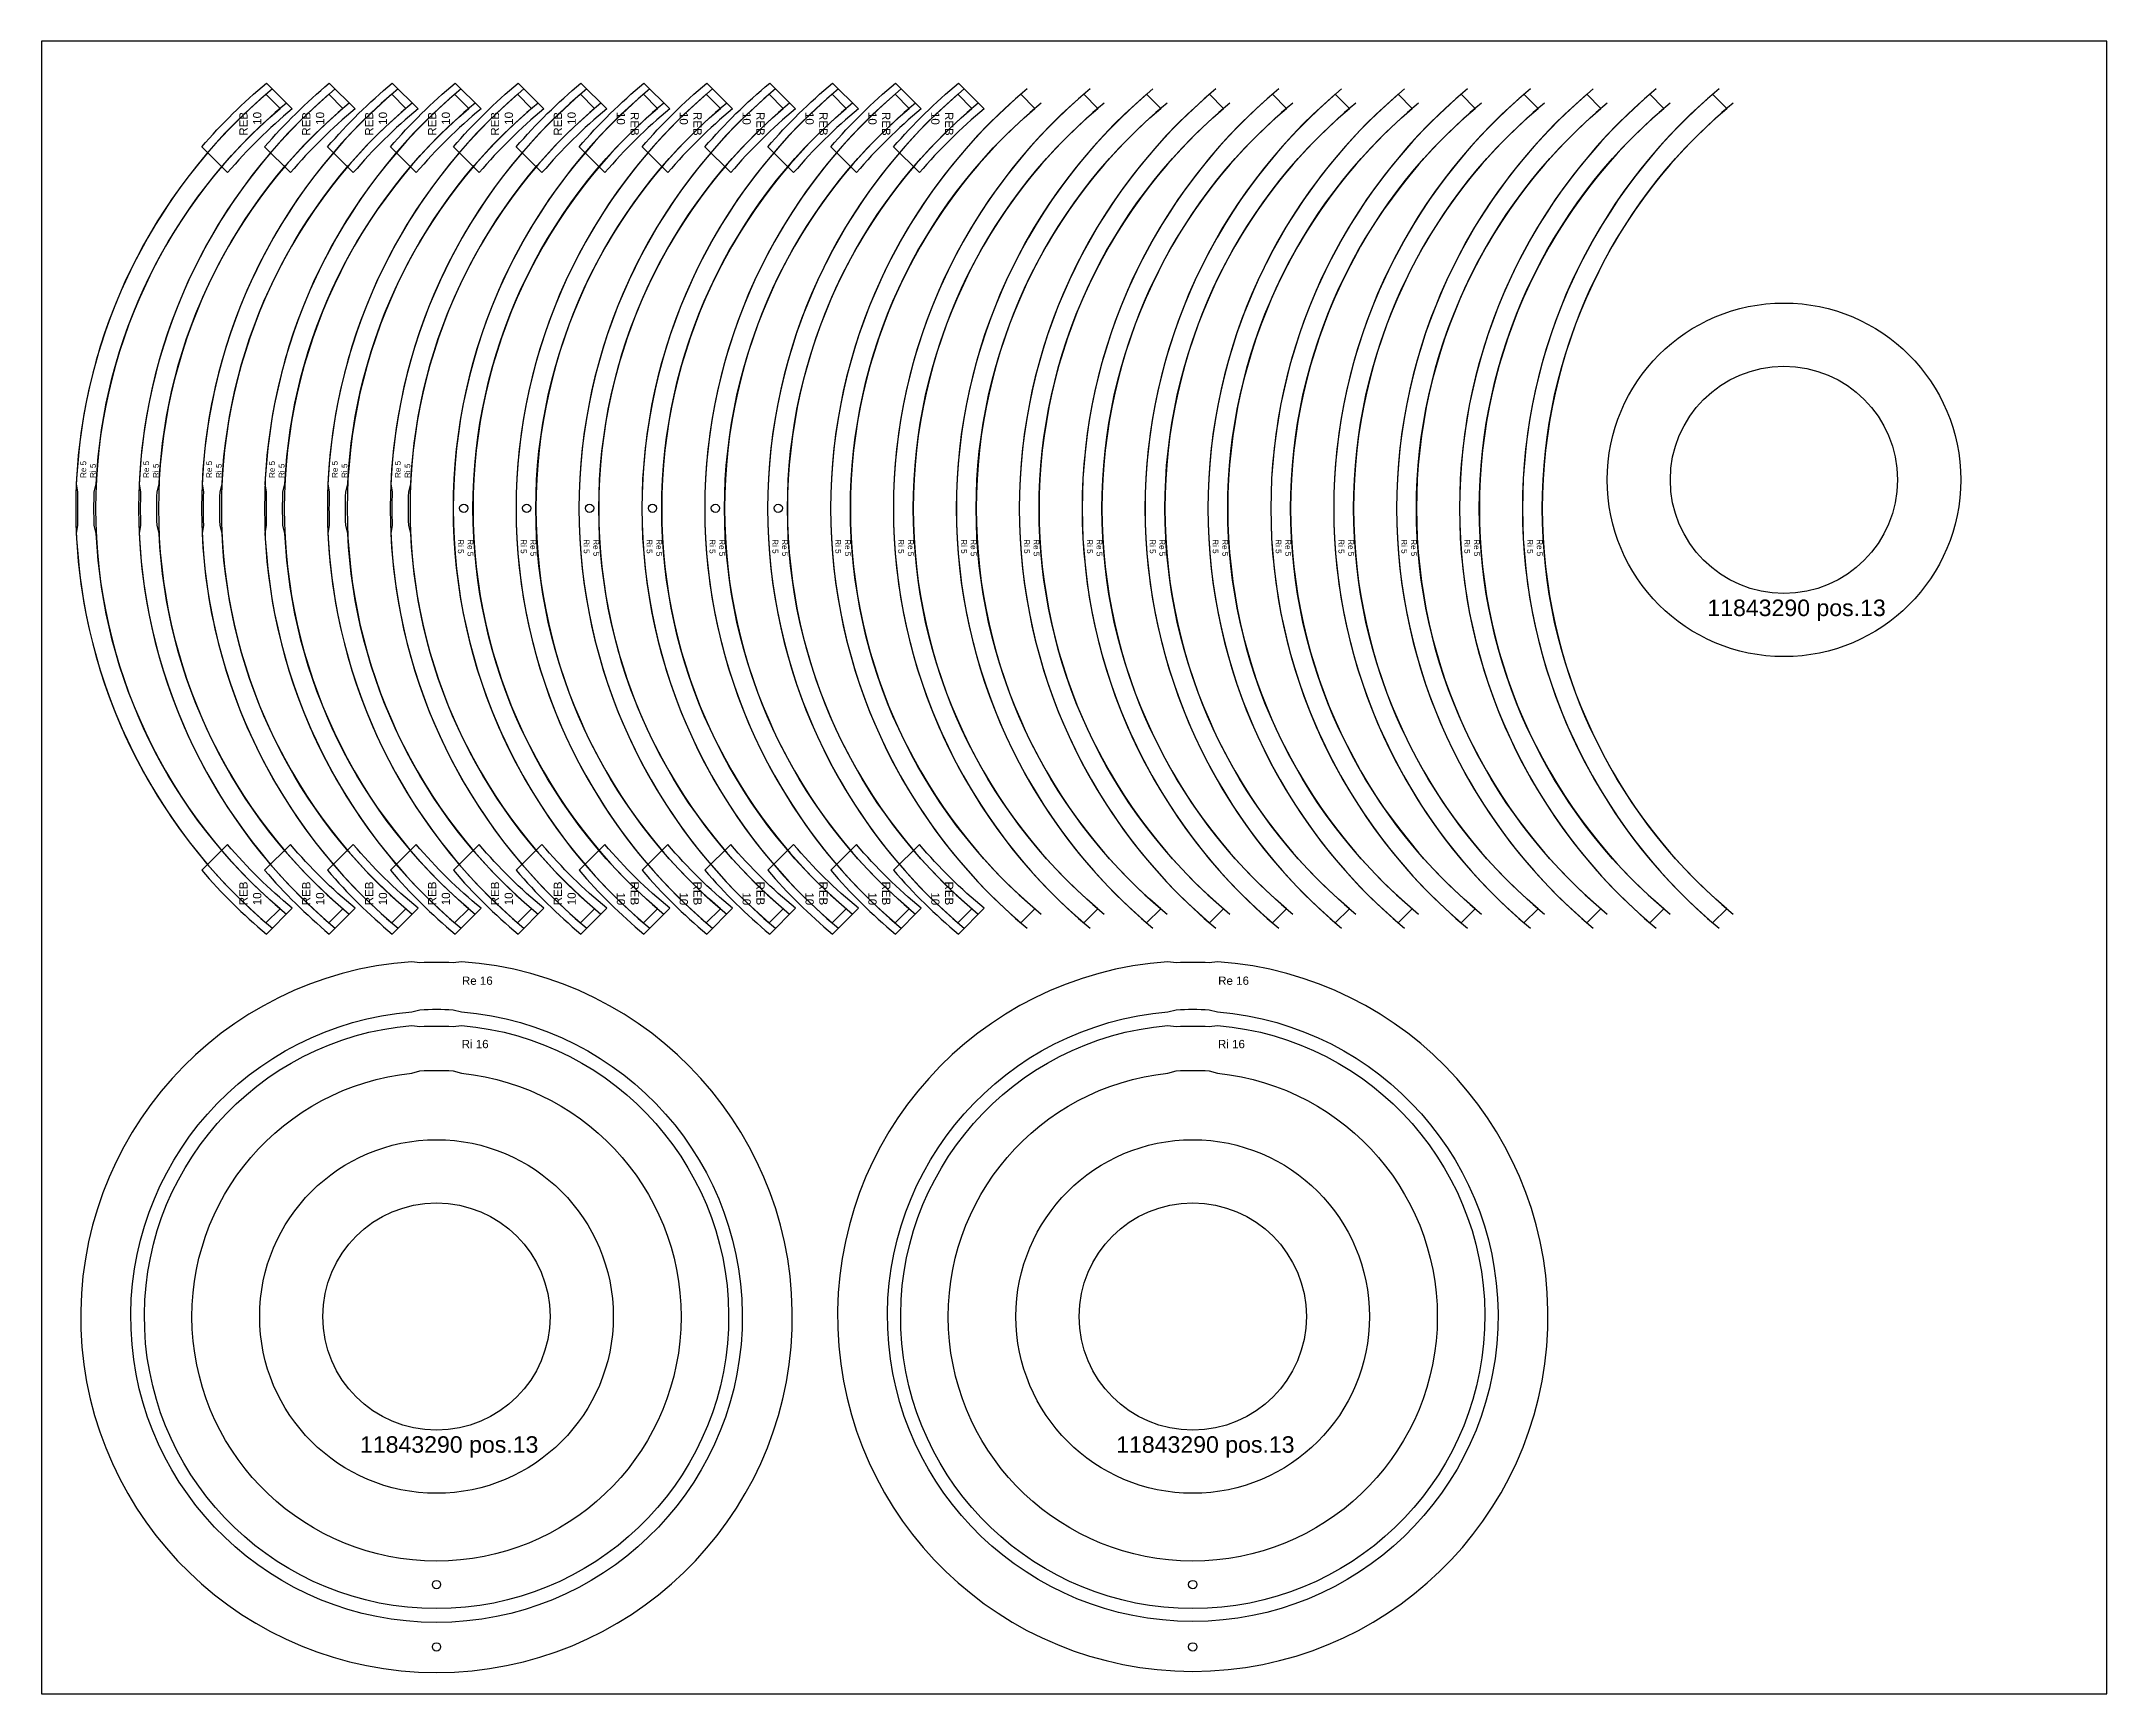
# Model space of a CAD drawing. Header units: millimetres. Extents: x 65761 to 68261, y 492353 to 494353.
import ezdxf

# ---------------------------------------------------------------- set-up
doc = ezdxf.new("R2010")
doc.units = ezdxf.units.MM
for name, color, linetype in [('11843290', 7, 'Continuous'), ('13482606', 7, 'Continuous'), ('14029213', 7, 'Continuous'), ('14166381', 7, 'Continuous'), ('Rebaixo', 6, 'Continuous'), ('Texto', 3, 'Continuous')]:
    doc.layers.add(name, color=color, linetype=linetype)
doc.styles.get("Standard").update_dxf_attribs({"font": 'arial.ttf'})

msp = doc.modelspace()

# ---------------------------------------------------------------- linework, layer by layer
msp.add_lwpolyline([(65760.8, 492352.7), (68260.8, 492352.7), (68260.8, 494352.7), (65760.8, 494352.7)], close=True)
at = {"color": 4}
for centre, radius, start, end in [((66463.5, 493787.1), 661, 129.7923, 230.2077), ((66463.5, 493787.1), 637, 129.5952, 230.4048), ((66539.6, 493787.1), 661, 129.7923, 230.2077), ((66539.6, 493787.1), 637, 129.5952, 230.4048), ((66615.7, 493787.1), 661, 129.7923, 230.2077), ((66615.7, 493787.1), 637, 129.5952, 230.4048), ((66691.9, 493787.1), 661, 129.7923, 230.2077), ((66691.9, 493787.1), 637, 129.5952, 230.4048), ((66768, 493787.1), 661, 129.7923, 230.2077), ((66768, 493787.1), 637, 129.5952, 230.4048), ((66844.1, 493787.1), 661, 129.7923, 230.2077), ((66844.1, 493787.1), 637, 129.5952, 230.4048), ((66920.3, 493787.1), 661, 129.7923, 230.2077), ((66920.3, 493787.1), 637, 129.5952, 230.4048), ((66996.4, 493787.1), 661, 129.7923, 230.2077), ((66996.4, 493787.1), 637, 129.5952, 230.4048), ((67072.5, 493787.1), 661, 129.7923, 230.2077), ((67072.5, 493787.1), 637, 129.5952, 230.4048), ((67148.7, 493787.1), 661, 129.7923, 230.2077), ((67148.7, 493787.1), 637, 129.5952, 230.4048), ((67224.8, 493787.1), 661, 129.7923, 230.2077), ((67224.8, 493787.1), 637, 129.5952, 230.4048), ((67300.9, 493787.1), 661, 129.7923, 230.2077), ((67300.9, 493787.1), 637, 129.5952, 230.4048), ((67377.1, 493787.1), 661, 129.7923, 230.2077), ((67377.1, 493787.1), 637, 129.5952, 230.4048), ((67453.2, 493787.1), 661, 129.7923, 230.2077), ((67453.2, 493787.1), 637, 129.5952, 230.4048), ((67529.4, 493787.1), 661, 129.7923, 230.2077), ((67529.4, 493787.1), 637, 129.5952, 230.4048), ((67605.5, 493787.1), 661, 129.7923, 230.2077), ((67605.5, 493787.1), 637, 129.5952, 230.4048), ((67681.6, 493787.1), 661, 129.7923, 230.2077), ((67681.6, 493787.1), 637, 129.5952, 230.4048), ((67757.8, 493787.1), 661, 129.7923, 230.2077), ((67757.8, 493787.1), 637, 129.5952, 230.4048), ((67833.9, 493787.1), 661, 129.7923, 230.2077), ((67833.9, 493787.1), 637, 129.5952, 230.4048), ((67910, 493787.1), 661, 129.7923, 230.2077), ((67910, 493787.1), 637, 129.5952, 230.4048), ((67986.2, 493787.1), 661, 129.7923, 230.2077), ((67986.2, 493787.1), 637, 129.5952, 230.4048), ((68062.3, 493787.1), 661, 129.7923, 230.2077), ((68062.3, 493787.1), 637, 129.5952, 230.4048), ((68138.4, 493787.1), 661, 129.7923, 230.2077), ((68138.4, 493787.1), 637, 129.5952, 230.4048), ((68214.6, 493787.1), 661, 129.7923, 230.2077), ((68214.6, 493787.1), 637, 129.5952, 230.4048)]:
    msp.add_arc(centre, radius, start, end, dxfattribs=at)
at = {"layer": '11843290', "color": 32}
for centre, radius in [((67870.1, 493821.9), 214), ((67870.1, 493821.9), 137.5), ((66239.1, 492809.2), 214), ((67154.5, 492809.2), 214), ((66239.1, 492809.2), 137.5), ((67154.5, 492809.2), 137.5)]:
    msp.add_circle(centre, radius, dxfattribs=at)
at = {"layer": '13482606'}
for points in [[(66209.1, 493161.5), (66219.1, 493160.2, -0.028513), (66259.2, 493160.2), (66269.2, 493161.5, -23.490763)], [(67124.5, 493161.5), (67134.5, 493160.2, -0.028513), (67174.5, 493160.2), (67184.6, 493161.5, -23.490763)], [(66209.1, 493103.6), (66219.1, 493106.5, -0.033652), (66259.2, 493106.5), (66269.2, 493103.6, -19.649107)], [(67124.5, 493103.6), (67134.5, 493106.5, -0.033652), (67174.5, 493106.5), (67184.6, 493103.6, -19.649107)]]:
    msp.add_lwpolyline(points, format="xyb", close=True, dxfattribs=at)
for centre in [(66239.1, 492484.8), (67154.5, 492484.8)]:
    msp.add_circle(centre, 5, dxfattribs=at)
at = {"layer": '14029213', "color": 4}
for points in [[(66032.7, 494288.6, 0.206784), (65803.1, 493817.2), (65804.7, 493807.1, 0.015201), (65804.7, 493767.1), (65803.1, 493757.1, 0.206784), (66032.7, 493285.7), (66049.8, 493302.7, -0.207082), (65827.2, 493757.1), (65824.8, 493767.1, -0.015678), (65824.8, 493807.1), (65827.2, 493817.2, -0.207082), (66049.8, 494271.5)], [(66108.9, 494288.6, 0.206784), (65879.3, 493817.2), (65880.9, 493807.1, 0.015201), (65880.9, 493767.1), (65879.3, 493757.1, 0.206784), (66108.9, 493285.7), (66125.9, 493302.7, -0.207082), (65903.3, 493757.1), (65900.9, 493767.1, -0.015678), (65900.9, 493807.1), (65903.3, 493817.2, -0.207082), (66125.9, 494271.5)], [(66185, 494288.6, 0.206784), (65955.4, 493817.2), (65957, 493807.1, 0.015201), (65957, 493767.1), (65955.4, 493757.1, 0.206784), (66185, 493285.7), (66202.1, 493302.7, -0.207082), (65979.5, 493757.1), (65977.1, 493767.1, -0.015678), (65977.1, 493807.1), (65979.5, 493817.2, -0.207082), (66202.1, 494271.5)], [(66261.1, 494288.6, 0.206784), (66031.5, 493817.2), (66033.1, 493807.1, 0.015201), (66033.1, 493767.1), (66031.5, 493757.1, 0.206784), (66261.1, 493285.7), (66278.2, 493302.7, -0.207082), (66055.6, 493757.1), (66053.2, 493767.1, -0.015678), (66053.2, 493807.1), (66055.6, 493817.2, -0.207082), (66278.2, 494271.5)], [(66337.3, 494288.6, 0.206784), (66107.7, 493817.2), (66109.3, 493807.1, 0.015201), (66109.3, 493767.1), (66107.7, 493757.1, 0.206784), (66337.3, 493285.7), (66354.3, 493302.7, -0.207082), (66131.7, 493757.1), (66129.3, 493767.1, -0.015678), (66129.3, 493807.1), (66131.7, 493817.2, -0.207082), (66354.3, 494271.5)], [(66413.4, 494288.6, 0.206784), (66183.8, 493817.2), (66185.4, 493807.1, 0.015201), (66185.4, 493767.1), (66183.8, 493757.1, 0.206784), (66413.4, 493285.7), (66430.5, 493302.7, -0.207082), (66207.9, 493757.1), (66205.5, 493767.1, -0.015678), (66205.5, 493807.1), (66207.9, 493817.2, -0.207082), (66430.5, 494271.5)], [(66489.5, 494288.6, 0.459292), (66489.5, 493285.7), (66506.6, 493302.7, -0.461027), (66506.6, 494271.5)], [(66565.7, 494288.6, 0.459292), (66565.7, 493285.7), (66582.7, 493302.7, -0.461027), (66582.7, 494271.5)], [(66641.8, 494288.6, 0.459292), (66641.8, 493285.7), (66658.9, 493302.7, -0.461027), (66658.9, 494271.5)], [(66718, 494288.6, 0.459292), (66718, 493285.7), (66735, 493302.7, -0.461027), (66735, 494271.5)], [(66794.1, 494288.6, 0.459292), (66794.1, 493285.7), (66811.1, 493302.7, -0.461027), (66811.1, 494271.5)], [(66870.2, 494288.6, 0.459292), (66870.2, 493285.7), (66887.3, 493302.7, -0.461027), (66887.3, 494271.5)], [(66946.4, 494288.6, 0.459292), (66946.4, 493285.7), (66963.4, 493302.7, -0.461027), (66963.4, 494271.5)], [(67022.5, 494288.6, 0.459292), (67022.5, 493285.7), (67039.5, 493302.7, -0.461027), (67039.5, 494271.5)], [(67098.6, 494288.6, 0.459292), (67098.6, 493285.7), (67115.7, 493302.7, -0.461027), (67115.7, 494271.5)], [(67174.8, 494288.6, 0.459292), (67174.8, 493285.7), (67191.8, 493302.7, -0.461027), (67191.8, 494271.5)], [(67250.9, 494288.6, 0.459292), (67250.9, 493285.7), (67267.9, 493302.7, -0.461027), (67267.9, 494271.5)], [(67327, 494288.6, 0.459292), (67327, 493285.7), (67344.1, 493302.7, -0.461027), (67344.1, 494271.5)], [(67403.2, 494288.6, 0.459292), (67403.2, 493285.7), (67420.2, 493302.7, -0.461027), (67420.2, 494271.5)], [(67479.3, 494288.6, 0.459292), (67479.3, 493285.7), (67496.3, 493302.7, -0.461027), (67496.3, 494271.5)], [(67555.4, 494288.6, 0.459292), (67555.4, 493285.7), (67572.5, 493302.7, -0.461027), (67572.5, 494271.5)], [(67631.6, 494288.6, 0.459292), (67631.6, 493285.7), (67648.6, 493302.7, -0.461027), (67648.6, 494271.5)], [(67707.7, 494288.6, 0.459292), (67707.7, 493285.7), (67724.7, 493302.7, -0.461027), (67724.7, 494271.5)], [(67783.8, 494288.6, 0.459292), (67783.8, 493285.7), (67800.9, 493302.7, -0.461027), (67800.9, 494271.5)]]:
    msp.add_lwpolyline(points, format="xyb", close=True, dxfattribs=at)
for centre in [(66272.1, 493787.5), (66348.3, 493787.5), (66424.4, 493787.5), (66500.6, 493787.5), (66576.7, 493787.5), (66652.8, 493787.5)]:
    msp.add_circle(centre, 5, dxfattribs=at)
at = {"layer": '14166381'}
for points in [[(66269.2, 493238.7), (66259.2, 493237.3, 0.023377), (66219.1, 493237.3), (66209.1, 493238.7, 28.63174)], [(67184.5, 493238.7), (67174.5, 493237.3, 0.023377), (67134.5, 493237.3), (67124.5, 493238.7, 28.63174)], [(66209.1, 493177.9), (66219.1, 493180.6, -0.026937), (66259.2, 493180.6), (66269.2, 493177.9, -24.592671)], [(67124.5, 493177.9), (67134.5, 493180.6, -0.026937), (67174.5, 493180.6), (67184.5, 493177.9, -24.592671)]]:
    msp.add_lwpolyline(points, format="xyb", close=True, dxfattribs=at)
for centre in [(66239.1, 492409.3), (67154.5, 492409.3)]:
    msp.add_circle(centre, 5, dxfattribs=at)
at = {"layer": 'Rebaixo', "color": 4}
for points in [[(65954.9, 494224.9, -0.041052), (66033.3, 494302.1), (66064.6, 494270.9, 0.043946), (65986.2, 494193.7)], [(66031.1, 494224.9, -0.041052), (66109.4, 494302.1), (66140.7, 494270.9, 0.043946), (66062.3, 494193.7)], [(66107.2, 494224.9, -0.041052), (66185.6, 494302.1), (66216.8, 494270.9, 0.043946), (66138.4, 494193.7)], [(66183.3, 494224.9, -0.041052), (66261.7, 494302.1), (66293, 494270.9, 0.043946), (66214.6, 494193.7)], [(66259.5, 494224.9, -0.041052), (66337.8, 494302.1), (66369.1, 494270.9, 0.043946), (66290.7, 494193.7)], [(66335.6, 494224.9, -0.041052), (66414, 494302.1), (66445.2, 494270.9, 0.043946), (66366.8, 494193.7)], [(66411.7, 494224.9, -0.041052), (66490.1, 494302.1), (66521.4, 494270.9, 0.043946), (66443, 494193.7)], [(66487.9, 494224.9, -0.041052), (66566.2, 494302.1), (66597.5, 494270.9, 0.043946), (66519.1, 494193.7)], [(66564, 494224.9, -0.041052), (66642.4, 494302.1), (66673.7, 494270.9, 0.043946), (66595.2, 494193.7)], [(66640.1, 494224.9, -0.041052), (66718.5, 494302.1), (66749.8, 494270.9, 0.043946), (66671.4, 494193.7)], [(66716.3, 494224.9, -0.041052), (66794.6, 494302.1), (66825.9, 494270.9, 0.043946), (66747.5, 494193.7)], [(66792.4, 494224.9, -0.041052), (66870.8, 494302.1), (66902.1, 494270.9, 0.043946), (66823.7, 494193.7)], [(65954.9, 493349.3, 0.041052), (66033.3, 493272.1), (66064.6, 493303.4, -0.043946), (65986.2, 493380.5)], [(66031.1, 493349.3, 0.041052), (66109.4, 493272.1), (66140.7, 493303.4, -0.043946), (66062.3, 493380.5)], [(66107.2, 493349.3, 0.041052), (66185.6, 493272.1), (66216.8, 493303.4, -0.043946), (66138.4, 493380.5)], [(66183.3, 493349.3, 0.041052), (66261.7, 493272.1), (66293, 493303.4, -0.043946), (66214.6, 493380.5)], [(66259.5, 493349.3, 0.041052), (66337.8, 493272.1), (66369.1, 493303.4, -0.043946), (66290.7, 493380.5)], [(66335.6, 493349.3, 0.041052), (66414, 493272.1), (66445.2, 493303.4, -0.043946), (66366.8, 493380.5)], [(66411.7, 493349.3, 0.041052), (66490.1, 493272.1), (66521.4, 493303.4, -0.043946), (66443, 493380.5)], [(66487.9, 493349.3, 0.041052), (66566.2, 493272.1), (66597.5, 493303.4, -0.043946), (66519.1, 493380.5)], [(66564, 493349.3, 0.041052), (66642.4, 493272.1), (66673.7, 493303.4, -0.043946), (66595.2, 493380.5)], [(66640.1, 493349.3, 0.041052), (66718.5, 493272.1), (66749.8, 493303.4, -0.043946), (66671.4, 493380.5)], [(66716.3, 493349.3, 0.041052), (66794.6, 493272.1), (66825.9, 493303.4, -0.043946), (66747.5, 493380.5)], [(66792.4, 493349.3, 0.041052), (66870.8, 493272.1), (66902.1, 493303.4, -0.043946), (66823.7, 493380.5)]]:
    msp.add_lwpolyline(points, format="xyb", close=True, dxfattribs=at)

# ---------------------------------------------------------------- texts
at = {"color": 4, "char_height": 7}
for insert, attachment_point, rotation in [((65808.1, 493824.2), 1, 90), ((65884.2, 493824.2), 1, 90), ((65960.4, 493824.2), 1, 90), ((66036.5, 493824.2), 1, 90), ((66112.6, 493824.2), 1, 90), ((66188.8, 493824.2), 1, 90), ((66264.9, 493750), 7, 270), ((66341, 493750), 7, 270), ((66417.2, 493750), 7, 270), ((66493.3, 493750), 7, 270), ((66569.5, 493750), 7, 270), ((66645.6, 493750), 7, 270), ((66721.7, 493750), 7, 270), ((66797.9, 493750), 7, 270), ((66874, 493750), 7, 270), ((66950.1, 493750), 7, 270), ((67026.3, 493750), 7, 270), ((67102.4, 493750), 7, 270), ((67178.5, 493750), 7, 270), ((67254.7, 493750), 7, 270), ((67330.8, 493750), 7, 270), ((67406.9, 493750), 7, 270), ((67483.1, 493750), 7, 270), ((67559.2, 493750), 7, 270)]:
    msp.add_mtext_dynamic_manual_height_columns('Re 5\\PRi 5', width=39.051, gutter_width=12.5, heights=[0], dxfattribs=dict(at, insert=insert, attachment_point=attachment_point, rotation=rotation))
at = {"char_height": 10, "attachment_point": 1}
for s, width, insert in [('Re 16', 43.427, (66269.9, 493220.7)), ('Re 16', 43.427, (67185.3, 493220.7)), ('Ri 16', 61.898, (66269.6, 493144)), ('Ri 16', 61.898, (67185, 493144))]:
    msp.add_mtext_dynamic_manual_height_columns(s, width=width, gutter_width=12.5, heights=[0], dxfattribs=dict(at, insert=insert))
at = {"layer": 'Rebaixo', "color": 4, "char_height": 10}
for insert, attachment_point, rotation in [((66000.4, 494267.2), 3, 90), ((66076.5, 494267.2), 3, 90), ((66152.6, 494267.2), 3, 90), ((66228.8, 494267.2), 3, 90), ((66304.9, 494267.2), 3, 90), ((66381, 494267.2), 3, 90), ((66457.2, 494267.2), 7, 270), ((66533.3, 494267.2), 7, 270), ((66609.4, 494267.2), 7, 270), ((66685.6, 494267.2), 7, 270), ((66761.7, 494267.2), 7, 270), ((66837.8, 494267.2), 7, 270), ((66000.4, 493307), 1, 90), ((66076.5, 493307), 1, 90), ((66152.6, 493307), 1, 90), ((66228.8, 493307), 1, 90), ((66304.9, 493307), 1, 90), ((66381, 493307), 1, 90), ((66457.2, 493307), 9, 270), ((66533.3, 493307), 9, 270), ((66609.4, 493307), 9, 270), ((66685.6, 493307), 9, 270), ((66761.7, 493307), 9, 270), ((66837.8, 493307), 9, 270)]:
    msp.add_mtext_dynamic_manual_height_columns('REB\\P10', width=37.027, gutter_width=12.5, heights=[0], dxfattribs=dict(at, insert=insert, attachment_point=attachment_point, rotation=rotation))
at = {"layer": 'Texto', "color": 32, "char_height": 20, "attachment_point": 1}
for insert in [(67777.4, 493677), (66146.5, 492664.3), (67061.8, 492664.3)]:
    msp.add_mtext_dynamic_manual_height_columns('11843290 pos.13', width=287.04, gutter_width=12.5, heights=[0], dxfattribs=dict(at, insert=insert))

doc.saveas('drawing.dxf')
